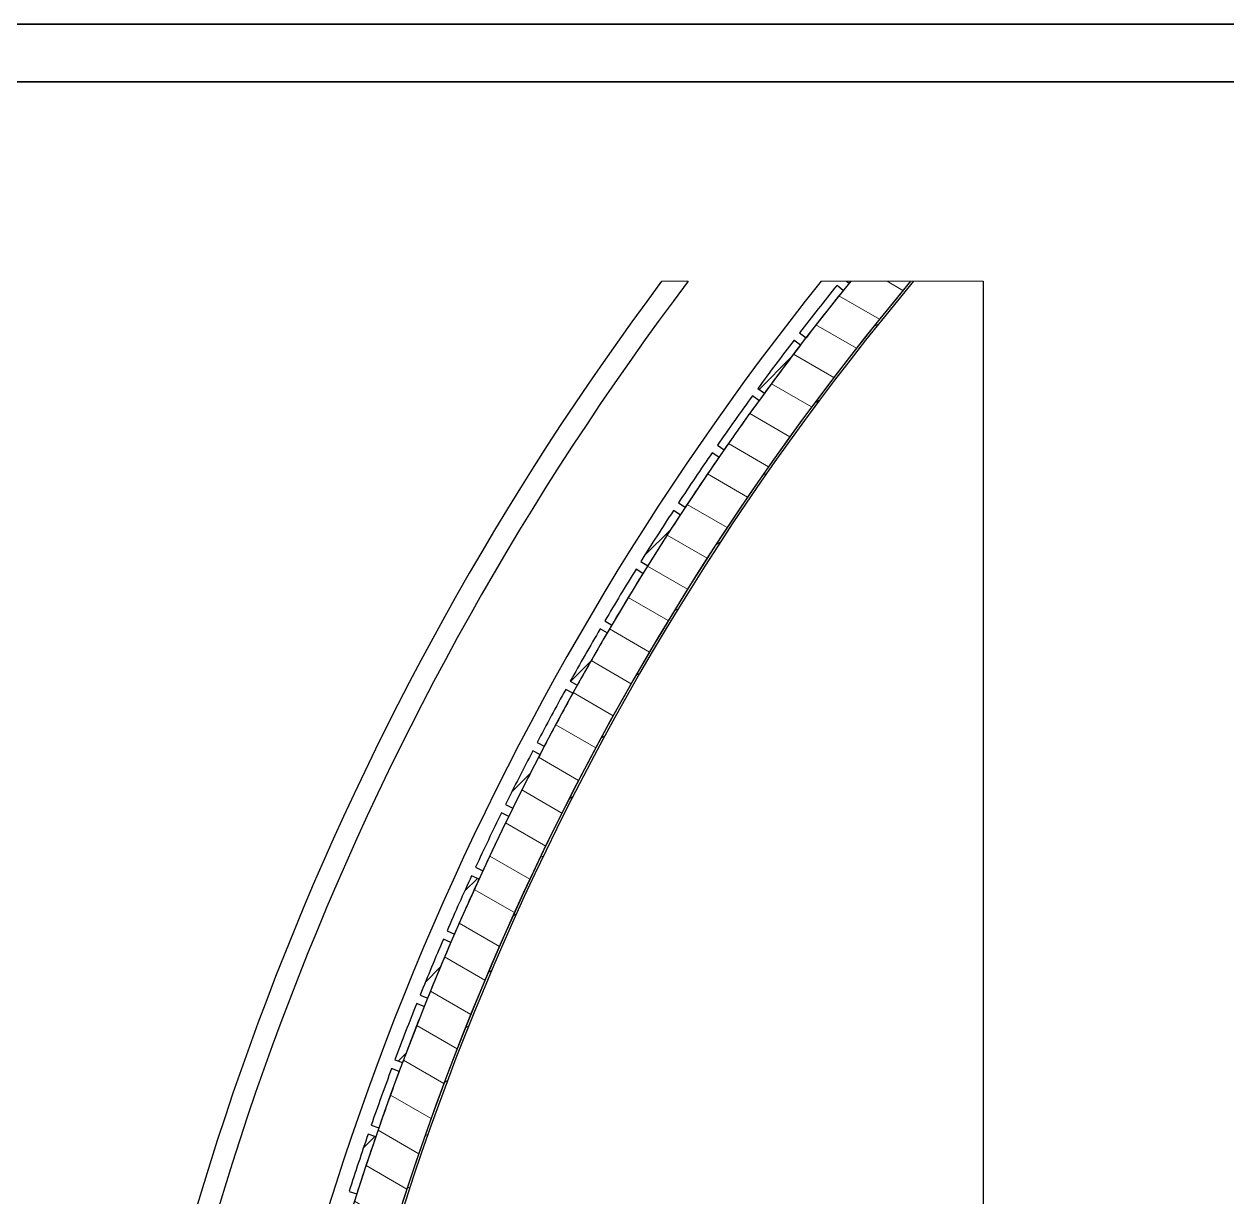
# Model space of a CAD drawing. Header units: millimetres. Extents: x 0 to 157650, y 0 to 89100.
# Drawn here: x 98378 to 114006, y 73861 to 89100 of the extents above; entities that cross this region are included whole.
import ezdxf

# ---------------------------------------------------------------- set-up
doc = ezdxf.new("R2010")
doc.units = ezdxf.units.MM
doc.header["$LTSCALE"] = 150
doc.layers.get('0').update_dxf_attribs({"lineweight": 18})
for name, color, linetype, lineweight in [('Border', 7, 'Continuous', 35), ('Hatch', 7, 'Continuous', 18), ('Visible', 7, 'Continuous', 25), ('Visible Narrow', 7, 'Continuous', 18)]:
    doc.layers.add(name, color=color, linetype=linetype, lineweight=lineweight)
pattern_1 = [(45, (0, 0), (-336.7596, 336.7596), [])]

# ---------------------------------------------------------------- blocks, each defined once
blk = doc.blocks.new('Borders Bigadan Border')
at = {"layer": 'Border'}
for p, q in [((0, 594), (1051, 594)), ((1046, 589), (20, 589))]:
    blk.add_line(p, q, dxfattribs=at)

msp = doc.modelspace()

# ---------------------------------------------------------------- hatches: boundary and pattern name
at = {"layer": 'Hatch'}
h = msp.add_hatch(dxfattribs=at)
h.set_pattern_fill('ANSI31', color=256, scale=3810, angle=105.0002, style=0)
h.set_pattern_definition([(150.00025, (0, 0), (-238.1232, -412.4456), [])])
edge = h.paths.add_edge_path()
edge.add_line((101280, 67580), (101886, 67580))
edge.add_ellipse((137413, 62780), major_axis=(-35527, 4800), ratio=1, start_angle=327.8311, end_angle=360, ccw=False)
edge.add_line((109895, 85758), (109118, 85758))
edge.add_ellipse((137413, 62780), major_axis=(-22978, -28295), ratio=1, start_angle=270, end_angle=270.0533)
edge.add_ellipse((137413, 62780), major_axis=(-22952, -28316), ratio=1, start_angle=270, end_angle=270.1886)
edge.add_ellipse((137413, 62780), major_axis=(-22859, -28392), ratio=1, start_angle=270, end_angle=271.2287)
edge.add_ellipse((137413, 62780), major_axis=(-22245, -28875), ratio=1, start_angle=270, end_angle=270.1886)
edge.add_ellipse((137413, 62780), major_axis=(-22149, -28948), ratio=1, start_angle=270, end_angle=271.2287)
edge.add_ellipse((137413, 62780), major_axis=(-21524, -29417), ratio=1, start_angle=270, end_angle=270.1886)
edge.add_ellipse((137413, 62780), major_axis=(-21427, -29487), ratio=1, start_angle=270, end_angle=271.2287)
edge.add_ellipse((137413, 62780), major_axis=(-20789, -29940), ratio=1, start_angle=270, end_angle=270.1886)
edge.add_ellipse((137413, 62780), major_axis=(-30008, 20691), ratio=1, start_angle=0, end_angle=1.2287)
edge.add_ellipse((137413, 62780), major_axis=(-30445, 20043), ratio=1, start_angle=0, end_angle=0.1886)
edge.add_ellipse((137413, 62780), major_axis=(-19942, -30511), ratio=1, start_angle=270, end_angle=271.2287)
edge.add_ellipse((137413, 62780), major_axis=(-19283, -30931), ratio=1, start_angle=270, end_angle=270.1886)
edge.add_ellipse((137413, 62780), major_axis=(-19181, -30995), ratio=1, start_angle=270, end_angle=271.2287)
edge.add_ellipse((137413, 62780), major_axis=(-31399, 18512), ratio=1, start_angle=0, end_angle=0.1886)
edge.add_ellipse((137413, 62780), major_axis=(-18409, -31460), ratio=1, start_angle=270, end_angle=271.2287)
edge.add_ellipse((137413, 62780), major_axis=(-17730, -31847), ratio=1, start_angle=270, end_angle=270.1886)
edge.add_ellipse((137413, 62780), major_axis=(-17625, -31905), ratio=1, start_angle=270, end_angle=271.2287)
edge.add_ellipse((137413, 62780), major_axis=(-16937, -32276), ratio=1, start_angle=270, end_angle=270.1886)
edge.add_ellipse((137413, 62780), major_axis=(-16831, -32332), ratio=1, start_angle=270, end_angle=271.2287)
edge.add_ellipse((137413, 62780), major_axis=(-16133, -32685), ratio=1, start_angle=270, end_angle=270.1886)
edge.add_ellipse((137413, 62780), major_axis=(-16026, -32738), ratio=1, start_angle=270, end_angle=271.2287)
edge.add_ellipse((137413, 62780), major_axis=(-15320, -33074), ratio=1, start_angle=270, end_angle=270.1886)
edge.add_ellipse((137413, 62780), major_axis=(-15211, -33124), ratio=1, start_angle=270, end_angle=271.2287)
edge.add_ellipse((137413, 62780), major_axis=(-33443, 14497), ratio=1, start_angle=0, end_angle=0.1886)
edge.add_ellipse((137413, 62780), major_axis=(-14387, -33491), ratio=1, start_angle=270, end_angle=271.2287)
edge.add_ellipse((137413, 62780), major_axis=(-13666, -33791), ratio=1, start_angle=270, end_angle=270.1886)
edge.add_ellipse((137413, 62780), major_axis=(-13554, -33836), ratio=1, start_angle=270, end_angle=271.2287)
edge.add_ellipse((137413, 62780), major_axis=(-12826, -34119), ratio=1, start_angle=270, end_angle=270.1886)
edge.add_ellipse((137413, 62780), major_axis=(-12713, -34161), ratio=1, start_angle=270, end_angle=271.2287)
edge.add_ellipse((137413, 62780), major_axis=(-11978, -34426), ratio=1, start_angle=270, end_angle=270.1886)
edge.add_ellipse((137413, 62780), major_axis=(-11864, -34465), ratio=1, start_angle=270, end_angle=271.2287)
edge.add_ellipse((137413, 62780), major_axis=(-11123, -34712), ratio=1, start_angle=270, end_angle=270.1886)
edge.add_ellipse((137413, 62780), major_axis=(-11008, -34748), ratio=1, start_angle=270, end_angle=271.2287)
edge.add_ellipse((137413, 62780), major_axis=(-10261, -34976), ratio=1, start_angle=270, end_angle=270.1886)
edge.add_ellipse((137413, 62780), major_axis=(-10145, -35010), ratio=1, start_angle=270, end_angle=271.2287)
edge.add_ellipse((137413, 62780), major_axis=(-9392, -35219), ratio=1, start_angle=270, end_angle=270.1886)
edge.add_ellipse((137413, 62780), major_axis=(-9276, -35250), ratio=1, start_angle=270, end_angle=271.2287)
edge.add_ellipse((137413, 62780), major_axis=(-35441, 8518), ratio=1, start_angle=0, end_angle=0.1886)
edge.add_ellipse((137413, 62780), major_axis=(-8402, -35468), ratio=1, start_angle=270, end_angle=271.2287)
edge.add_ellipse((137413, 62780), major_axis=(-7639, -35640), ratio=1, start_angle=270, end_angle=270.1886)
edge.add_ellipse((137413, 62780), major_axis=(-35665, 7522), ratio=1, start_angle=0, end_angle=1.2287)
edge.add_ellipse((137413, 62780), major_axis=(-35819, 6755), ratio=1, start_angle=0, end_angle=0.1886)
edge.add_ellipse((137413, 62780), major_axis=(-6637, -35841), ratio=1, start_angle=270, end_angle=271.2287)
edge.add_ellipse((137413, 62780), major_axis=(-5867, -35975), ratio=1, start_angle=270, end_angle=270.1886)
edge.add_ellipse((137413, 62780), major_axis=(-35994, 5749), ratio=1, start_angle=0, end_angle=1.2287)
edge.add_ellipse((137413, 62780), major_axis=(-4976, -36109), ratio=1, start_angle=270, end_angle=270.1886)
edge.add_ellipse((137413, 62780), major_axis=(-4857, -36125), ratio=1, start_angle=270, end_angle=270.0901)
h = msp.add_hatch(dxfattribs=at)
h.set_pattern_fill('ANSI31', color=256, scale=3810, angle=-15, style=0)
h.set_pattern_definition([(30.00002, (0, 0), (-238.1252, 412.4445), [])])
edge = h.paths.add_edge_path()
edge.add_line((101788, 66792), (101818, 66789))
edge.add_ellipse((137413, 62780), major_axis=(4009, 35595), ratio=1, start_angle=56.5225, end_angle=90, ccw=False)
edge.add_line((109934, 85758), (109895, 85758))
edge.add_ellipse((137413, 62780), major_axis=(-22978, -27518), ratio=1, start_angle=270, end_angle=302.1689)
edge.add_ellipse((137413, 62780), major_axis=(-4800, -35527), ratio=1, start_angle=270, end_angle=271.2686)
h = msp.add_hatch(dxfattribs=at)
h.set_pattern_fill('ANSI31', color=256, scale=3810, style=0)
h.set_pattern_definition(pattern_1)
edge = h.paths.add_edge_path()
edge.add_line((109021, 85639), (108940, 85705))
edge.add_ellipse((137413, 62780), major_axis=(-22925, -28473), ratio=1, start_angle=270, end_angle=271.2292)
edge.add_line((108454, 85089), (108538, 85025))
edge.add_ellipse((137413, 62780), major_axis=(22245, 28875), ratio=1, start_angle=88.7713, end_angle=90, ccw=False)
h = msp.add_hatch(dxfattribs=at)
h.set_pattern_fill('ANSI31', color=256, scale=3810, style=0)
h.set_pattern_definition(pattern_1)
edge = h.paths.add_edge_path()
edge.add_line((109064, 85758), (109118, 85758))
edge.add_ellipse((137413, 62780), major_axis=(22952, 28316), ratio=1, start_angle=89.9467, end_angle=90)
edge.add_line((109097, 85732), (109064, 85758))
h = msp.add_hatch(dxfattribs=at)
h.set_pattern_fill('ANSI31', color=256, scale=3810, style=0)
h.set_pattern_definition(pattern_1)
edge = h.paths.add_edge_path()
edge.add_line((108465, 84929), (108381, 84993))
edge.add_ellipse((137413, 62780), major_axis=(-22213, -29032), ratio=1, start_angle=270, end_angle=271.2292)
edge.add_line((107912, 84365), (107996, 84304))
edge.add_ellipse((137413, 62780), major_axis=(21524, 29417), ratio=1, start_angle=88.7713, end_angle=90, ccw=False)
h = msp.add_hatch(dxfattribs=at)
h.set_pattern_fill('ANSI31', color=256, scale=3810, style=0)
h.set_pattern_definition(pattern_1)
edge = h.paths.add_edge_path()
edge.add_line((107926, 84207), (107841, 84268))
edge.add_ellipse((137413, 62780), major_axis=(-21489, -29572), ratio=1, start_angle=270, end_angle=271.2292)
edge.add_line((107387, 83629), (107473, 83569))
edge.add_ellipse((137413, 62780), major_axis=(20789, 29940), ratio=1, start_angle=88.7713, end_angle=90, ccw=False)
h = msp.add_hatch(dxfattribs=at)
h.set_pattern_fill('ANSI31', color=256, scale=3810, style=0)
h.set_pattern_definition(pattern_1)
edge = h.paths.add_edge_path()
edge.add_line((107405, 83471), (107318, 83530))
edge.add_ellipse((137413, 62780), major_axis=(-20750, -30095), ratio=1, start_angle=270, end_angle=271.2292)
edge.add_line((106880, 82880), (106968, 82822))
edge.add_ellipse((137413, 62780), major_axis=(20043, 30445), ratio=1, start_angle=88.7713, end_angle=90, ccw=False)
h = msp.add_hatch(dxfattribs=at)
h.set_pattern_fill('ANSI31', color=256, scale=3810, style=0)
h.set_pattern_definition(pattern_1)
edge = h.paths.add_edge_path()
edge.add_line((106902, 82722), (106814, 82780))
edge.add_ellipse((137413, 62780), major_axis=(-20000, -30599), ratio=1, start_angle=270, end_angle=271.2292)
edge.add_line((106392, 82119), (106481, 82063))
edge.add_ellipse((137413, 62780), major_axis=(19283, 30931), ratio=1, start_angle=88.7713, end_angle=90, ccw=False)
h = msp.add_hatch(dxfattribs=at)
h.set_pattern_fill('ANSI31', color=256, scale=3810, style=0)
h.set_pattern_definition(pattern_1)
edge = h.paths.add_edge_path()
edge.add_ellipse((137413, 62780), major_axis=(-19237, -31084), ratio=1, start_angle=270, end_angle=271.2292)
edge.add_line((105923, 81346), (106014, 81292))
edge.add_ellipse((137413, 62780), major_axis=(18512, 31399), ratio=1, start_angle=88.7713, end_angle=90, ccw=False)
edge.add_line((106418, 81961), (106329, 82017))
h = msp.add_hatch(dxfattribs=at)
h.set_pattern_fill('ANSI31', color=256, scale=3810, style=0)
h.set_pattern_definition(pattern_1)
edge = h.paths.add_edge_path()
edge.add_ellipse((137413, 62780), major_axis=(-18462, -31550), ratio=1, start_angle=270, end_angle=271.2292)
edge.add_line((105474, 80561), (105566, 80510))
edge.add_ellipse((137413, 62780), major_axis=(17730, 31847), ratio=1, start_angle=88.7713, end_angle=90, ccw=False)
edge.add_line((105953, 81189), (105863, 81242))
h = msp.add_hatch(dxfattribs=at)
h.set_pattern_fill('ANSI31', color=256, scale=3810, style=0)
h.set_pattern_definition(pattern_1)
edge = h.paths.add_edge_path()
edge.add_ellipse((137413, 62780), major_axis=(-31997, 17676), ratio=1, start_angle=0, end_angle=1.2292)
edge.add_line((105044, 79766), (105137, 79717))
edge.add_ellipse((137413, 62780), major_axis=(16937, 32276), ratio=1, start_angle=88.7713, end_angle=90, ccw=False)
edge.add_line((105508, 80405), (105416, 80456))
h = msp.add_hatch(dxfattribs=at)
h.set_pattern_fill('ANSI31', color=256, scale=3810, style=0)
h.set_pattern_definition(pattern_1)
edge = h.paths.add_edge_path()
edge.add_ellipse((137413, 62780), major_axis=(-16879, -32425), ratio=1, start_angle=270, end_angle=271.2292)
edge.add_line((104634, 78960), (104728, 78913))
edge.add_ellipse((137413, 62780), major_axis=(-32685, 16133), ratio=1, start_angle=358.7713, end_angle=360, ccw=False)
edge.add_line((105081, 79611), (104988, 79659))
h = msp.add_hatch(dxfattribs=at)
h.set_pattern_fill('ANSI31', color=256, scale=3810, style=0)
h.set_pattern_definition(pattern_1)
edge = h.paths.add_edge_path()
edge.add_ellipse((137413, 62780), major_axis=(-16072, -32832), ratio=1, start_angle=270, end_angle=271.2292)
edge.add_line((104243, 78144), (104339, 78100))
edge.add_ellipse((137413, 62780), major_axis=(-33074, 15320), ratio=1, start_angle=358.7713, end_angle=360, ccw=False)
edge.add_line((104675, 78806), (104581, 78852))
h = msp.add_hatch(dxfattribs=at)
h.set_pattern_fill('ANSI31', color=256, scale=3810, style=0)
h.set_pattern_definition(pattern_1)
edge = h.paths.add_edge_path()
edge.add_ellipse((137413, 62780), major_axis=(-15255, -33220), ratio=1, start_angle=270, end_angle=271.2292)
edge.add_line((103874, 77319), (103970, 77277))
edge.add_ellipse((137413, 62780), major_axis=(14497, 33443), ratio=1, start_angle=88.7713, end_angle=90, ccw=False)
edge.add_line((104289, 77991), (104193, 78035))
h = msp.add_hatch(dxfattribs=at)
h.set_pattern_fill('ANSI31', color=256, scale=3810, style=0)
h.set_pattern_definition(pattern_1)
edge = h.paths.add_edge_path()
edge.add_ellipse((137413, 62780), major_axis=(-14429, -33587), ratio=1, start_angle=270, end_angle=271.2292)
edge.add_line((103524, 76485), (103622, 76446))
edge.add_ellipse((137413, 62780), major_axis=(13666, 33791), ratio=1, start_angle=88.7713, end_angle=90, ccw=False)
edge.add_line((103922, 77167), (103826, 77209))
h = msp.add_hatch(dxfattribs=at)
h.set_pattern_fill('ANSI31', color=256, scale=3810, style=0)
h.set_pattern_definition(pattern_1)
edge = h.paths.add_edge_path()
edge.add_ellipse((137413, 62780), major_axis=(-13594, -33934), ratio=1, start_angle=270, end_angle=271.2292)
edge.add_line((103196, 75642), (103294, 75606))
edge.add_ellipse((137413, 62780), major_axis=(12826, 34119), ratio=1, start_angle=88.7713, end_angle=90, ccw=False)
edge.add_line((103577, 76334), (103479, 76373))
h = msp.add_hatch(dxfattribs=at)
h.set_pattern_fill('ANSI31', color=256, scale=3810, style=0)
h.set_pattern_definition(pattern_1)
edge = h.paths.add_edge_path()
edge.add_ellipse((137413, 62780), major_axis=(-12750, -34259), ratio=1, start_angle=270, end_angle=271.2292)
edge.add_line((102888, 74792), (102987, 74758))
edge.add_ellipse((137413, 62780), major_axis=(11978, 34426), ratio=1, start_angle=88.7713, end_angle=90, ccw=False)
edge.add_line((103252, 75493), (103154, 75530))
h = msp.add_hatch(dxfattribs=at)
h.set_pattern_fill('ANSI31', color=256, scale=3810, style=0)
h.set_pattern_definition(pattern_1)
edge = h.paths.add_edge_path()
edge.add_ellipse((137413, 62780), major_axis=(-11899, -34564), ratio=1, start_angle=270, end_angle=271.2292)
edge.add_line((102601, 73934), (102701, 73903))
edge.add_ellipse((137413, 62780), major_axis=(11123, 34712), ratio=1, start_angle=88.7713, end_angle=90, ccw=False)
edge.add_line((102948, 74644), (102849, 74679))

# ---------------------------------------------------------------- linework, layer by layer
at = {"layer": 'Visible', "color": 9, "true_color": 0xc0c0c0}
for p, q in [((109021, 85639), (108940, 85705)), ((109064, 85758), (109097, 85732)), ((110838, 85758), (110838, 61372)), ((108454, 85089), (108538, 85025)), ((108465, 84929), (108381, 84993)), ((107926, 84207), (107841, 84268)), ((107912, 84365), (107996, 84304)), ((107387, 83629), (107473, 83569)), ((107405, 83471), (107318, 83530)), ((106880, 82880), (106968, 82822)), ((106902, 82722), (106814, 82780)), ((106392, 82119), (106481, 82063)), ((106418, 81961), (106329, 82017)), ((105923, 81346), (106014, 81292)), ((105953, 81189), (105863, 81242)), ((105474, 80561), (105566, 80510)), ((105508, 80405), (105416, 80456)), ((105044, 79766), (105137, 79717)), ((105081, 79611), (104988, 79659)), ((104634, 78960), (104728, 78913)), ((104675, 78806), (104581, 78852)), ((104243, 78144), (104339, 78100)), ((104289, 77991), (104193, 78035)), ((103922, 77167), (103826, 77209)), ((103874, 77319), (103970, 77277)), ((103524, 76485), (103622, 76446)), ((103577, 76334), (103479, 76373)), ((103196, 75642), (103294, 75606)), ((103252, 75493), (103154, 75530)), ((102888, 74792), (102987, 74758)), ((102948, 74644), (102849, 74679)), ((102601, 73934), (102701, 73903))]:
    msp.add_line(p, q, dxfattribs=at)
for radius, start, end in [(38388, 143.2316, 174.169), (38112, 142.9209, 174.1266), (36750, 141.2986, 173.9082), (36450, 140.9197, 172.4329), (35850, 140.1366, 173.5741), (35820, 140.0965, 173.5741), (35850, 140.1366, 172.3055), (36555, 141.1614, 142.3907), (36450, 141.1617, 142.3904), (36450, 140.9197, 140.9731), (36555, 142.5788, 143.808), (36450, 142.579, 143.8077), (36555, 143.9961, 145.2253), (36450, 143.9964, 145.2251), (36555, 145.4134, 146.6426), (36450, 145.4137, 146.6424), (36555, 146.8307, 148.06), (36450, 146.831, 148.0597), (36555, 148.2481, 149.4773), (36450, 148.2483, 149.477), (36555, 149.6654, 150.8946), (36450, 149.6656, 150.8943), (36555, 151.0827, 152.3119), (36450, 151.083, 152.3117), (36555, 152.5, 153.7293), (36450, 152.5003, 153.729), (36555, 153.9173, 155.1466), (36450, 153.9176, 155.1463), (36555, 155.3347, 156.5639), (36450, 155.3349, 156.5636), (36555, 156.752, 157.9812), (36450, 156.7523, 157.981), (36555, 158.1693, 159.3985), (36450, 158.1696, 159.3983), (36555, 159.5866, 160.8159), (36450, 159.5869, 160.8156), (36555, 161.004, 162.2332), (36450, 161.0042, 162.2329)]:
    msp.add_arc((137413, 62780), radius, start, end, dxfattribs=at)
at = {"layer": 'Visible Narrow', "color": 9, "true_color": 0xc0c0c0}
for p, q in [((106662, 85758), (107007, 85758)), ((108733, 85758), (109064, 85758)), ((109064, 85758), (109118, 85758)), ((109118, 85758), (109895, 85758)), ((109895, 85758), (109934, 85758)), ((109934, 85758), (110838, 85758))]:
    msp.add_line(p, q, dxfattribs=at)

# ---------------------------------------------------------------- block references
at = {"xscale": 150, "yscale": 150, "zscale": 150}
msp.add_blockref('Borders Bigadan Border', (0, 0), dxfattribs=at)

doc.saveas('drawing.dxf')
